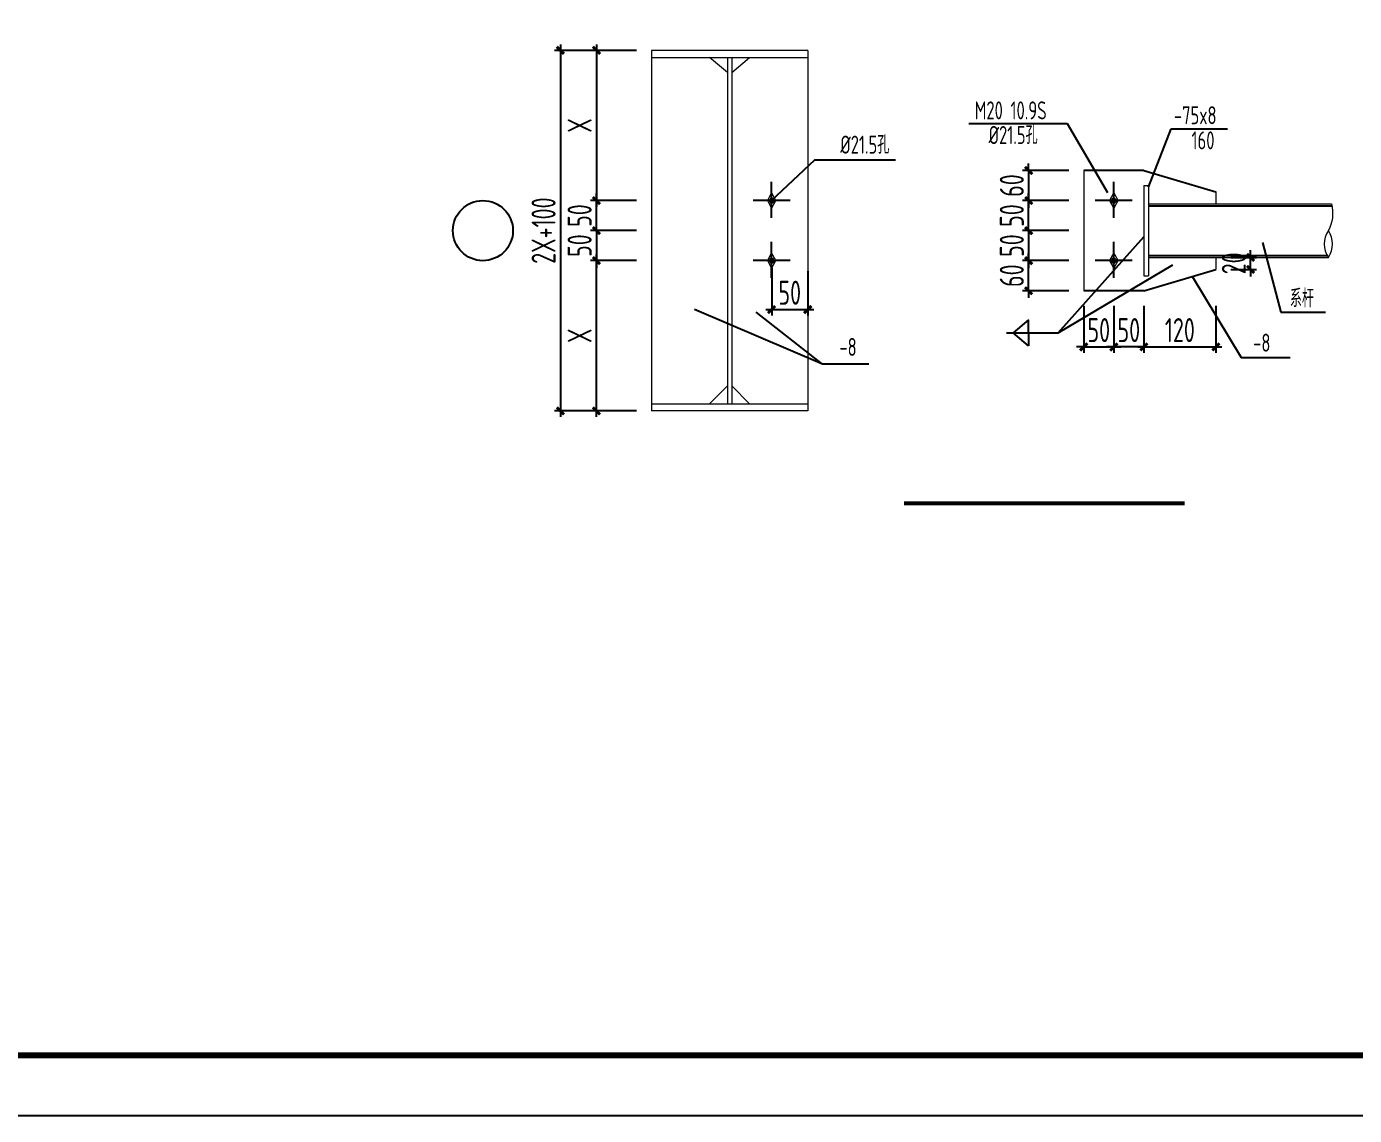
# Model space of a CAD drawing. Extents: x -138012 to 2129925, y -311560 to 0.
# Drawn here: x 1344919 to 1367021, y -198457 to -180332 of the extents above; entities that cross this region are included whole.
import ezdxf
from ezdxf.enums import TextEntityAlignment as Align

# ---------------------------------------------------------------- set-up
doc = ezdxf.new("R2010")
doc.units = 0
doc.header["$LTSCALE"] = 1000
doc.header["$MEASUREMENT"] = 0
doc.linetypes.add('ACAD_ISO04W100', pattern=[30, 24, -3, 0, -3])
doc.linetypes.add('DASH', pattern=[0.35, 0.25, -0.1])
doc.layers.get('0').update_dxf_attribs({"linetype": 'CONTINUOUS'})
doc.layers.get('Defpoints').update_dxf_attribs({"linetype": 'CONTINUOUS'})
for name, color, linetype in [('DIM_SYMB', 3, 'CONTINUOUS'), ('NUM', 7, 'CONTINUOUS'), ('PUB_DIM', 3, 'CONTINUOUS'), ('PUB_TITLE', 4, 'CONTINUOUS'), ('TEXT', 7, 'CONTINUOUS'), ('特细线', 8, 'CONTINUOUS'), ('轴线', 1, 'ACAD_ISO04W100')]:
    doc.layers.add(name, color=color, linetype=linetype)
doc.layers.add('细线', color=8, linetype='CONTINUOUS', lineweight=9)
doc.styles.add('TSSD_Axis', font='Complex.shx', dxfattribs={"width": 0.7, "bigfont": 'hztxt.shx'})
doc.styles.add('TSSD_REIN', font='tssdeng.shx', dxfattribs={"width": 0.7, "bigfont": 'tssdchn.shx'})
doc.dimstyles.new('TSSD_20_100', dxfattribs={"dimtxt": 300, "dimasz": 80, "dimexe": 100, "dimexo": 250, "dimgap": 80, "dimtad": 1, "dimdec": 0, "dimlfac": 0.2, "dimzin": 0, "dimdsep": 46, "dimtxsty": 'TSSD_REIN', "dimblk": 'ARCHTICK', "dimcen": 0, "dimdle": 100, "dimclrd": 3, "dimclre": 3, "dimclrt": 7, "dimadec": 0, "dimazin": 0, "dimtfac": 1, "dimtdec": 0, "dimtix": 1, "dimtmove": 2, "dimatfit": 3, "dimldrblk": 'ARCHTICK', "dimfxl": 0, "dimtolj": 1, "dimtzin": 0, "dimarcsym": 0})

# ---------------------------------------------------------------- blocks, each defined once
blk = doc.blocks.new('_ArchTick')
at = {"color": 0, "linetype": 'ByBlock', "const_width": 0.4}
blk.add_lwpolyline([(-0.5, -0.5), (0.5, 0.5)], dxfattribs=at)
blk = doc.blocks.new('*D164')
at = {"layer": 'Defpoints', "color": 0}
for p in [(1354404, -184229), (1355321, -184229), (1355321, -186729)]:
    blk.add_point(p, dxfattribs=at)
at = {"layer": 'PUB_DIM', "color": 3, "lineweight": -2}
for p, q in [((1355071, -184229), (1354304, -184229)), ((1354404, -186829), (1354404, -184129)), ((1355071, -186729), (1354304, -186729))]:
    blk.add_line(p, q, dxfattribs=at)
at = {"layer": 'PUB_DIM', "color": 3, "lineweight": -2, "xscale": 120, "yscale": 120, "zscale": 120}
for p, rotation in [((1354404, -184229), 90), ((1354404, -186729), 270)]:
    blk.add_blockref('_ArchTick', p, dxfattribs=dict(at, rotation=rotation))
at = {"layer": 'PUB_DIM', "color": 7, "insert": (1354124, -185479), "char_height": 400, "attachment_point": 5, "rotation": 90, "style": 'TSSD_REIN'}
blk.add_mtext('\\A1;X', dxfattribs=at)
blk = doc.blocks.new('*D165')
at = {"layer": 'Defpoints', "color": 0}
for p in [(1357321, -184096), (1357921, -184155), (1357921, -185043)]:
    blk.add_point(p, dxfattribs=at)
at = {"layer": 'PUB_DIM', "color": 3, "lineweight": -2}
for p, q in [((1357321, -184346), (1357321, -185143)), ((1357921, -184405), (1357921, -185143)), ((1357221, -185043), (1358021, -185043))]:
    blk.add_line(p, q, dxfattribs=at)
at = {"layer": 'PUB_DIM', "color": 3, "lineweight": -2, "xscale": 120, "yscale": 120, "zscale": 120, "rotation": 180}
blk.add_blockref('_ArchTick', (1357321, -185043), dxfattribs=at)
at = {"layer": 'PUB_DIM', "color": 3, "lineweight": -2, "xscale": 120, "yscale": 120, "zscale": 120}
blk.add_blockref('_ArchTick', (1357921, -185043), dxfattribs=at)
at = {"layer": 'PUB_DIM', "color": 7, "insert": (1357621, -184763), "char_height": 400, "attachment_point": 5, "style": 'TSSD_REIN'}
blk.add_mtext('\\A1;50', dxfattribs=at)
blk = doc.blocks.new('*D166')
at = {"layer": 'Defpoints', "color": 0}
for p in [(1355321, -183729), (1354404, -184229), (1355321, -184229)]:
    blk.add_point(p, dxfattribs=at)
at = {"layer": 'PUB_DIM', "color": 3, "lineweight": -2}
for p, q in [((1354404, -183729), (1354404, -183609)), ((1355071, -183729), (1354304, -183729)), ((1354404, -183729), (1354404, -184229)), ((1355071, -184229), (1354304, -184229)), ((1354404, -184229), (1354404, -184349))]:
    blk.add_line(p, q, dxfattribs=at)
at = {"layer": 'PUB_DIM', "color": 3, "lineweight": -2, "xscale": 120, "yscale": 120, "zscale": 120}
for p, rotation in [((1354404, -183729), 270), ((1354404, -184229), 90)]:
    blk.add_blockref('_ArchTick', p, dxfattribs=dict(at, rotation=rotation))
at = {"layer": 'PUB_DIM', "color": 7, "insert": (1354124, -183979), "char_height": 400, "attachment_point": 5, "rotation": 90, "style": 'TSSD_REIN'}
blk.add_mtext('\\A1;50', dxfattribs=at)
blk = doc.blocks.new('*D167')
at = {"layer": 'Defpoints', "color": 0}
for p in [(1355321, -180729), (1353804, -186729), (1355321, -186729)]:
    blk.add_point(p, dxfattribs=at)
at = {"layer": 'PUB_DIM', "color": 3, "lineweight": -2}
for p, q in [((1355071, -180729), (1353704, -180729)), ((1353804, -180629), (1353804, -186829)), ((1355071, -186729), (1353704, -186729))]:
    blk.add_line(p, q, dxfattribs=at)
at = {"layer": 'PUB_DIM', "color": 3, "lineweight": -2, "xscale": 120, "yscale": 120, "zscale": 120}
for p, rotation in [((1353804, -180729), 90), ((1353804, -186729), 270)]:
    blk.add_blockref('_ArchTick', p, dxfattribs=dict(at, rotation=rotation))
at = {"layer": 'PUB_DIM', "color": 7, "insert": (1353524, -183729), "char_height": 400, "attachment_point": 5, "rotation": 90, "style": 'TSSD_REIN'}
blk.add_mtext('\\A1;2X+100', dxfattribs=at)
blk = doc.blocks.new('*D168')
at = {"layer": 'Defpoints', "color": 0}
for p in [(1354404, -183229), (1355321, -183229), (1355321, -183729)]:
    blk.add_point(p, dxfattribs=at)
at = {"layer": 'PUB_DIM', "color": 3, "lineweight": -2}
for p, q in [((1354404, -183229), (1354404, -183109)), ((1355071, -183229), (1354304, -183229)), ((1354404, -183729), (1354404, -183229)), ((1355071, -183729), (1354304, -183729)), ((1354404, -183729), (1354404, -183849))]:
    blk.add_line(p, q, dxfattribs=at)
at = {"layer": 'PUB_DIM', "color": 3, "lineweight": -2, "xscale": 120, "yscale": 120, "zscale": 120}
for p, rotation in [((1354404, -183229), 270), ((1354404, -183729), 90)]:
    blk.add_blockref('_ArchTick', p, dxfattribs=dict(at, rotation=rotation))
at = {"layer": 'PUB_DIM', "color": 7, "insert": (1354124, -183479), "char_height": 400, "attachment_point": 5, "rotation": 90, "style": 'TSSD_REIN'}
blk.add_mtext('\\A1;50', dxfattribs=at)
blk = doc.blocks.new('*D169')
at = {"layer": 'Defpoints', "color": 0}
for p in [(1355321, -180729), (1354404, -183229), (1355321, -183229)]:
    blk.add_point(p, dxfattribs=at)
at = {"layer": 'PUB_DIM', "color": 3, "lineweight": -2}
for p, q in [((1355071, -180729), (1354304, -180729)), ((1354404, -180629), (1354404, -183329)), ((1355071, -183229), (1354304, -183229))]:
    blk.add_line(p, q, dxfattribs=at)
at = {"layer": 'PUB_DIM', "color": 3, "lineweight": -2, "xscale": 120, "yscale": 120, "zscale": 120}
for p, rotation in [((1354404, -180729), 90), ((1354404, -183229), 270)]:
    blk.add_blockref('_ArchTick', p, dxfattribs=dict(at, rotation=rotation))
at = {"layer": 'PUB_DIM', "color": 7, "insert": (1354124, -181979), "char_height": 400, "attachment_point": 5, "rotation": 90, "style": 'TSSD_REIN'}
blk.add_mtext('\\A1;X', dxfattribs=at)
blk = doc.blocks.new('A$C2FB958E1')
at = {"layer": '特细线'}
h = blk.add_hatch(color=256, dxfattribs=at)
h.paths.add_polyline_path([(325, 328), (325, 291, 0.414214), (362, 328)])
h.paths.add_polyline_path([(288, 328, 0.414214), (325, 291), (325, 328)])
h.paths.add_polyline_path([(325, 328), (325, 366, 0.414214), (288, 328)])
h.paths.add_polyline_path([(325, 328), (362, 328, 0.414214), (325, 366)])
blk.add_circle((325, 328), 37.4, dxfattribs=at)
at = {"layer": '细线'}
for p, q in [((250, 328), (325, 468)), ((325, 468), (400, 328)), ((325, 188), (250, 328)), ((400, 328), (325, 188))]:
    blk.add_line(p, q, dxfattribs=at)
at = {"layer": '轴线', "ltscale": 0.2}
for p, q in [((325, 628), (325, 0)), ((650, 328), (0, 328))]:
    blk.add_line(p, q, dxfattribs=at)
blk = doc.blocks.new('ts_axno')
at = {"color": 0, "linetype": 'ByBlock', "lineweight": -2}
blk.add_circle((0, 0), 0.5, dxfattribs=at)
at = {"color": 0, "linetype": 'ByBlock', "lineweight": -2, "style": 'TSSD_Axis', "width": 0.7}
blk.add_attdef('A', text='', height=0.6, dxfattribs=at).set_placement((0, 0), align=Align.MIDDLE_CENTER)
blk = doc.blocks.new('*D170')
at = {"layer": 'Defpoints', "color": 0}
for p in [(1361598, -183229), (1362515, -183229), (1362515, -183729)]:
    blk.add_point(p, dxfattribs=at)
at = {"layer": 'PUB_DIM', "color": 3, "lineweight": -2}
for p, q in [((1361598, -183229), (1361598, -183109)), ((1362265, -183229), (1361498, -183229)), ((1361598, -183729), (1361598, -183229)), ((1362265, -183729), (1361498, -183729)), ((1361598, -183729), (1361598, -183849))]:
    blk.add_line(p, q, dxfattribs=at)
at = {"layer": 'PUB_DIM', "color": 3, "lineweight": -2, "xscale": 120, "yscale": 120, "zscale": 120}
for p, rotation in [((1361598, -183229), 270), ((1361598, -183729), 90)]:
    blk.add_blockref('_ArchTick', p, dxfattribs=dict(at, rotation=rotation))
at = {"layer": 'PUB_DIM', "color": 7, "insert": (1361318, -183479), "char_height": 400, "attachment_point": 5, "rotation": 90, "style": 'TSSD_REIN'}
blk.add_mtext('\\A1;50', dxfattribs=at)
blk = doc.blocks.new('*D171')
at = {"layer": 'Defpoints', "color": 0}
for p in [(1362515, -183729), (1361598, -184229), (1362515, -184229)]:
    blk.add_point(p, dxfattribs=at)
at = {"layer": 'PUB_DIM', "color": 3, "lineweight": -2}
for p, q in [((1361598, -183729), (1361598, -183609)), ((1362265, -183729), (1361498, -183729)), ((1361598, -183729), (1361598, -184229)), ((1362265, -184229), (1361498, -184229)), ((1361598, -184229), (1361598, -184349))]:
    blk.add_line(p, q, dxfattribs=at)
at = {"layer": 'PUB_DIM', "color": 3, "lineweight": -2, "xscale": 120, "yscale": 120, "zscale": 120}
for p, rotation in [((1361598, -183729), 270), ((1361598, -184229), 90)]:
    blk.add_blockref('_ArchTick', p, dxfattribs=dict(at, rotation=rotation))
at = {"layer": 'PUB_DIM', "color": 7, "insert": (1361318, -183979), "char_height": 400, "attachment_point": 5, "rotation": 90, "style": 'TSSD_REIN'}
blk.add_mtext('\\A1;50', dxfattribs=at)
blk = doc.blocks.new('*D172')
at = {"layer": 'Defpoints', "color": 0}
for p in [(1362515, -182729), (1361598, -183229), (1362515, -183229)]:
    blk.add_point(p, dxfattribs=at)
at = {"layer": 'PUB_DIM', "color": 3, "lineweight": -2}
for p, q in [((1362265, -182729), (1361498, -182729)), ((1361598, -182729), (1361598, -182609)), ((1361598, -182729), (1361598, -183229)), ((1362265, -183229), (1361498, -183229)), ((1361598, -183229), (1361598, -183349))]:
    blk.add_line(p, q, dxfattribs=at)
at = {"layer": 'PUB_DIM', "color": 3, "lineweight": -2, "xscale": 120, "yscale": 120, "zscale": 120}
for p, rotation in [((1361598, -182729), 270), ((1361598, -183229), 90)]:
    blk.add_blockref('_ArchTick', p, dxfattribs=dict(at, rotation=rotation))
at = {"layer": 'PUB_DIM', "color": 7, "insert": (1361318, -182979), "char_height": 400, "attachment_point": 5, "rotation": 90, "style": 'TSSD_REIN'}
blk.add_mtext('\\A1;60', dxfattribs=at)
blk = doc.blocks.new('*D173')
at = {"layer": 'Defpoints', "color": 0}
for p in [(1361598, -184229), (1362515, -184229), (1362515, -184729)]:
    blk.add_point(p, dxfattribs=at)
at = {"layer": 'PUB_DIM', "color": 3, "lineweight": -2}
for p, q in [((1361598, -184229), (1361598, -184109)), ((1362265, -184229), (1361498, -184229)), ((1361598, -184729), (1361598, -184229)), ((1362265, -184729), (1361498, -184729)), ((1361598, -184729), (1361598, -184849))]:
    blk.add_line(p, q, dxfattribs=at)
at = {"layer": 'PUB_DIM', "color": 3, "lineweight": -2, "xscale": 120, "yscale": 120, "zscale": 120}
for p, rotation in [((1361598, -184229), 270), ((1361598, -184729), 90)]:
    blk.add_blockref('_ArchTick', p, dxfattribs=dict(at, rotation=rotation))
at = {"layer": 'PUB_DIM', "color": 7, "insert": (1361318, -184479), "char_height": 400, "attachment_point": 5, "rotation": 90, "style": 'TSSD_REIN'}
blk.add_mtext('\\A1;60', dxfattribs=at)
blk = doc.blocks.new('*D174')
at = {"layer": 'Defpoints', "color": 0}
for p in [(1362515, -184729), (1363015, -184729), (1363015, -185665)]:
    blk.add_point(p, dxfattribs=at)
at = {"layer": 'PUB_DIM', "color": 3, "lineweight": -2}
for p, q in [((1362515, -184979), (1362515, -185765)), ((1363015, -184979), (1363015, -185765)), ((1362515, -185665), (1362395, -185665)), ((1362515, -185665), (1363015, -185665)), ((1363015, -185665), (1363135, -185665))]:
    blk.add_line(p, q, dxfattribs=at)
at = {"layer": 'PUB_DIM', "color": 3, "lineweight": -2, "xscale": 120, "yscale": 120, "zscale": 120}
blk.add_blockref('_ArchTick', (1362515, -185665), dxfattribs=at)
at = {"layer": 'PUB_DIM', "color": 3, "lineweight": -2, "xscale": 120, "yscale": 120, "zscale": 120, "rotation": 180}
blk.add_blockref('_ArchTick', (1363015, -185665), dxfattribs=at)
at = {"layer": 'PUB_DIM', "color": 7, "insert": (1362765, -185385), "char_height": 400, "attachment_point": 5, "style": 'TSSD_REIN'}
blk.add_mtext('\\A1;50', dxfattribs=at)
blk = doc.blocks.new('*D175')
at = {"layer": 'Defpoints', "color": 0}
for p in [(1363015, -184729), (1363515, -184729), (1363015, -185665)]:
    blk.add_point(p, dxfattribs=at)
at = {"layer": 'PUB_DIM', "color": 3, "lineweight": -2}
for p, q in [((1363015, -184979), (1363015, -185765)), ((1363515, -184979), (1363515, -185765)), ((1363015, -185665), (1362895, -185665)), ((1363515, -185665), (1363015, -185665)), ((1363515, -185665), (1363635, -185665))]:
    blk.add_line(p, q, dxfattribs=at)
at = {"layer": 'PUB_DIM', "color": 3, "lineweight": -2, "xscale": 120, "yscale": 120, "zscale": 120}
blk.add_blockref('_ArchTick', (1363015, -185665), dxfattribs=at)
at = {"layer": 'PUB_DIM', "color": 3, "lineweight": -2, "xscale": 120, "yscale": 120, "zscale": 120, "rotation": 180}
blk.add_blockref('_ArchTick', (1363515, -185665), dxfattribs=at)
at = {"layer": 'PUB_DIM', "color": 7, "insert": (1363265, -185385), "char_height": 400, "attachment_point": 5, "style": 'TSSD_REIN'}
blk.add_mtext('\\A1;50', dxfattribs=at)
blk = doc.blocks.new('*D176')
at = {"layer": 'Defpoints', "color": 0}
for p in [(1363515, -184729), (1364715, -184729), (1364715, -185665)]:
    blk.add_point(p, dxfattribs=at)
at = {"layer": 'PUB_DIM', "color": 3, "lineweight": -2}
for p, q in [((1363515, -184979), (1363515, -185765)), ((1364715, -184979), (1364715, -185765)), ((1363415, -185665), (1364815, -185665))]:
    blk.add_line(p, q, dxfattribs=at)
at = {"layer": 'PUB_DIM', "color": 3, "lineweight": -2, "xscale": 120, "yscale": 120, "zscale": 120, "rotation": 180}
blk.add_blockref('_ArchTick', (1363515, -185665), dxfattribs=at)
at = {"layer": 'PUB_DIM', "color": 3, "lineweight": -2, "xscale": 120, "yscale": 120, "zscale": 120}
blk.add_blockref('_ArchTick', (1364715, -185665), dxfattribs=at)
at = {"layer": 'PUB_DIM', "color": 7, "insert": (1364115, -185385), "char_height": 400, "attachment_point": 5, "style": 'TSSD_REIN'}
blk.add_mtext('\\A1;120', dxfattribs=at)
blk = doc.blocks.new('*D177')
at = {"layer": 'Defpoints', "color": 0}
for p in [(1364715, -184174), (1365293, -184174), (1364715, -184374)]:
    blk.add_point(p, dxfattribs=at)
at = {"layer": 'TEXT', "color": 3, "lineweight": -2}
for p, q in [((1365293, -184174), (1365293, -184054)), ((1364965, -184174), (1365393, -184174)), ((1365293, -184374), (1365293, -184174)), ((1364965, -184374), (1365393, -184374)), ((1365293, -184374), (1365293, -184494))]:
    blk.add_line(p, q, dxfattribs=at)
at = {"layer": 'TEXT', "color": 3, "lineweight": -2, "xscale": 120, "yscale": 120, "zscale": 120}
for p, rotation in [((1365293, -184174), 270), ((1365293, -184374), 90)]:
    blk.add_blockref('_ArchTick', p, dxfattribs=dict(at, rotation=rotation))
at = {"layer": 'TEXT', "color": 7, "insert": (1365013, -184274), "char_height": 400, "attachment_point": 5, "rotation": 90, "style": 'TSSD_REIN'}
blk.add_mtext('\\A1;20', dxfattribs=at)
blk = doc.blocks.new('*D178')
at = {"layer": 'Defpoints', "color": 0}
for p in [(1354404, -184229), (1355321, -184229), (1355321, -186729)]:
    blk.add_point(p, dxfattribs=at)
at = {"layer": 'PUB_DIM', "color": 3, "lineweight": -2}
for p, q in [((1355071, -184229), (1354304, -184229)), ((1354404, -186829), (1354404, -184129)), ((1355071, -186729), (1354304, -186729))]:
    blk.add_line(p, q, dxfattribs=at)
at = {"layer": 'PUB_DIM', "color": 3, "lineweight": -2, "xscale": 120, "yscale": 120, "zscale": 120}
for p, rotation in [((1354404, -184229), 90), ((1354404, -186729), 270)]:
    blk.add_blockref('_ArchTick', p, dxfattribs=dict(at, rotation=rotation))
at = {"layer": 'PUB_DIM', "color": 7, "insert": (1354124, -185479), "char_height": 400, "attachment_point": 5, "rotation": 90, "style": 'TSSD_REIN'}
blk.add_mtext('\\A1;X', dxfattribs=at)
blk = doc.blocks.new('*D179')
at = {"layer": 'Defpoints', "color": 0}
for p in [(1357321, -184096), (1357921, -184155), (1357921, -185043)]:
    blk.add_point(p, dxfattribs=at)
at = {"layer": 'PUB_DIM', "color": 3, "lineweight": -2}
for p, q in [((1357321, -184346), (1357321, -185143)), ((1357921, -184405), (1357921, -185143)), ((1357221, -185043), (1358021, -185043))]:
    blk.add_line(p, q, dxfattribs=at)
at = {"layer": 'PUB_DIM', "color": 3, "lineweight": -2, "xscale": 120, "yscale": 120, "zscale": 120, "rotation": 180}
blk.add_blockref('_ArchTick', (1357321, -185043), dxfattribs=at)
at = {"layer": 'PUB_DIM', "color": 3, "lineweight": -2, "xscale": 120, "yscale": 120, "zscale": 120}
blk.add_blockref('_ArchTick', (1357921, -185043), dxfattribs=at)
at = {"layer": 'PUB_DIM', "color": 7, "insert": (1357621, -184763), "char_height": 400, "attachment_point": 5, "style": 'TSSD_REIN'}
blk.add_mtext('\\A1;50', dxfattribs=at)
blk = doc.blocks.new('*D180')
at = {"layer": 'Defpoints', "color": 0}
for p in [(1355321, -183729), (1354404, -184229), (1355321, -184229)]:
    blk.add_point(p, dxfattribs=at)
at = {"layer": 'PUB_DIM', "color": 3, "lineweight": -2}
for p, q in [((1354404, -183729), (1354404, -183609)), ((1355071, -183729), (1354304, -183729)), ((1354404, -183729), (1354404, -184229)), ((1355071, -184229), (1354304, -184229)), ((1354404, -184229), (1354404, -184349))]:
    blk.add_line(p, q, dxfattribs=at)
at = {"layer": 'PUB_DIM', "color": 3, "lineweight": -2, "xscale": 120, "yscale": 120, "zscale": 120}
for p, rotation in [((1354404, -183729), 270), ((1354404, -184229), 90)]:
    blk.add_blockref('_ArchTick', p, dxfattribs=dict(at, rotation=rotation))
at = {"layer": 'PUB_DIM', "color": 7, "insert": (1354124, -183979), "char_height": 400, "attachment_point": 5, "rotation": 90, "style": 'TSSD_REIN'}
blk.add_mtext('\\A1;50', dxfattribs=at)
blk = doc.blocks.new('*D181')
at = {"layer": 'Defpoints', "color": 0}
for p in [(1355321, -180729), (1353804, -186729), (1355321, -186729)]:
    blk.add_point(p, dxfattribs=at)
at = {"layer": 'PUB_DIM', "color": 3, "lineweight": -2}
for p, q in [((1355071, -180729), (1353704, -180729)), ((1353804, -180629), (1353804, -186829)), ((1355071, -186729), (1353704, -186729))]:
    blk.add_line(p, q, dxfattribs=at)
at = {"layer": 'PUB_DIM', "color": 3, "lineweight": -2, "xscale": 120, "yscale": 120, "zscale": 120}
for p, rotation in [((1353804, -180729), 90), ((1353804, -186729), 270)]:
    blk.add_blockref('_ArchTick', p, dxfattribs=dict(at, rotation=rotation))
at = {"layer": 'PUB_DIM', "color": 7, "insert": (1353524, -183729), "char_height": 400, "attachment_point": 5, "rotation": 90, "style": 'TSSD_REIN'}
blk.add_mtext('\\A1;2X+100', dxfattribs=at)
blk = doc.blocks.new('*D182')
at = {"layer": 'Defpoints', "color": 0}
for p in [(1354404, -183229), (1355321, -183229), (1355321, -183729)]:
    blk.add_point(p, dxfattribs=at)
at = {"layer": 'PUB_DIM', "color": 3, "lineweight": -2}
for p, q in [((1354404, -183229), (1354404, -183109)), ((1355071, -183229), (1354304, -183229)), ((1354404, -183729), (1354404, -183229)), ((1355071, -183729), (1354304, -183729)), ((1354404, -183729), (1354404, -183849))]:
    blk.add_line(p, q, dxfattribs=at)
at = {"layer": 'PUB_DIM', "color": 3, "lineweight": -2, "xscale": 120, "yscale": 120, "zscale": 120}
for p, rotation in [((1354404, -183229), 270), ((1354404, -183729), 90)]:
    blk.add_blockref('_ArchTick', p, dxfattribs=dict(at, rotation=rotation))
at = {"layer": 'PUB_DIM', "color": 7, "insert": (1354124, -183479), "char_height": 400, "attachment_point": 5, "rotation": 90, "style": 'TSSD_REIN'}
blk.add_mtext('\\A1;50', dxfattribs=at)
blk = doc.blocks.new('*D183')
at = {"layer": 'Defpoints', "color": 0}
for p in [(1355321, -180729), (1354404, -183229), (1355321, -183229)]:
    blk.add_point(p, dxfattribs=at)
at = {"layer": 'PUB_DIM', "color": 3, "lineweight": -2}
for p, q in [((1355071, -180729), (1354304, -180729)), ((1354404, -180629), (1354404, -183329)), ((1355071, -183229), (1354304, -183229))]:
    blk.add_line(p, q, dxfattribs=at)
at = {"layer": 'PUB_DIM', "color": 3, "lineweight": -2, "xscale": 120, "yscale": 120, "zscale": 120}
for p, rotation in [((1354404, -180729), 90), ((1354404, -183229), 270)]:
    blk.add_blockref('_ArchTick', p, dxfattribs=dict(at, rotation=rotation))
at = {"layer": 'PUB_DIM', "color": 7, "insert": (1354124, -181979), "char_height": 400, "attachment_point": 5, "rotation": 90, "style": 'TSSD_REIN'}
blk.add_mtext('\\A1;X', dxfattribs=at)
blk = doc.blocks.new('*D184')
at = {"layer": 'Defpoints', "color": 0}
for p in [(1361598, -183229), (1362515, -183229), (1362515, -183729)]:
    blk.add_point(p, dxfattribs=at)
at = {"layer": 'PUB_DIM', "color": 3, "lineweight": -2}
for p, q in [((1361598, -183229), (1361598, -183109)), ((1362265, -183229), (1361498, -183229)), ((1361598, -183729), (1361598, -183229)), ((1362265, -183729), (1361498, -183729)), ((1361598, -183729), (1361598, -183849))]:
    blk.add_line(p, q, dxfattribs=at)
at = {"layer": 'PUB_DIM', "color": 3, "lineweight": -2, "xscale": 120, "yscale": 120, "zscale": 120}
for p, rotation in [((1361598, -183229), 270), ((1361598, -183729), 90)]:
    blk.add_blockref('_ArchTick', p, dxfattribs=dict(at, rotation=rotation))
at = {"layer": 'PUB_DIM', "color": 7, "insert": (1361318, -183479), "char_height": 400, "attachment_point": 5, "rotation": 90, "style": 'TSSD_REIN'}
blk.add_mtext('\\A1;50', dxfattribs=at)
blk = doc.blocks.new('*D185')
at = {"layer": 'Defpoints', "color": 0}
for p in [(1362515, -183729), (1361598, -184229), (1362515, -184229)]:
    blk.add_point(p, dxfattribs=at)
at = {"layer": 'PUB_DIM', "color": 3, "lineweight": -2}
for p, q in [((1361598, -183729), (1361598, -183609)), ((1362265, -183729), (1361498, -183729)), ((1361598, -183729), (1361598, -184229)), ((1362265, -184229), (1361498, -184229)), ((1361598, -184229), (1361598, -184349))]:
    blk.add_line(p, q, dxfattribs=at)
at = {"layer": 'PUB_DIM', "color": 3, "lineweight": -2, "xscale": 120, "yscale": 120, "zscale": 120}
for p, rotation in [((1361598, -183729), 270), ((1361598, -184229), 90)]:
    blk.add_blockref('_ArchTick', p, dxfattribs=dict(at, rotation=rotation))
at = {"layer": 'PUB_DIM', "color": 7, "insert": (1361318, -183979), "char_height": 400, "attachment_point": 5, "rotation": 90, "style": 'TSSD_REIN'}
blk.add_mtext('\\A1;50', dxfattribs=at)
blk = doc.blocks.new('*D186')
at = {"layer": 'Defpoints', "color": 0}
for p in [(1362515, -182729), (1361598, -183229), (1362515, -183229)]:
    blk.add_point(p, dxfattribs=at)
at = {"layer": 'PUB_DIM', "color": 3, "lineweight": -2}
for p, q in [((1362265, -182729), (1361498, -182729)), ((1361598, -182729), (1361598, -182609)), ((1361598, -182729), (1361598, -183229)), ((1362265, -183229), (1361498, -183229)), ((1361598, -183229), (1361598, -183349))]:
    blk.add_line(p, q, dxfattribs=at)
at = {"layer": 'PUB_DIM', "color": 3, "lineweight": -2, "xscale": 120, "yscale": 120, "zscale": 120}
for p, rotation in [((1361598, -182729), 270), ((1361598, -183229), 90)]:
    blk.add_blockref('_ArchTick', p, dxfattribs=dict(at, rotation=rotation))
at = {"layer": 'PUB_DIM', "color": 7, "insert": (1361318, -182979), "char_height": 400, "attachment_point": 5, "rotation": 90, "style": 'TSSD_REIN'}
blk.add_mtext('\\A1;60', dxfattribs=at)
blk = doc.blocks.new('*D187')
at = {"layer": 'Defpoints', "color": 0}
for p in [(1361598, -184229), (1362515, -184229), (1362515, -184729)]:
    blk.add_point(p, dxfattribs=at)
at = {"layer": 'PUB_DIM', "color": 3, "lineweight": -2}
for p, q in [((1361598, -184229), (1361598, -184109)), ((1362265, -184229), (1361498, -184229)), ((1361598, -184729), (1361598, -184229)), ((1362265, -184729), (1361498, -184729)), ((1361598, -184729), (1361598, -184849))]:
    blk.add_line(p, q, dxfattribs=at)
at = {"layer": 'PUB_DIM', "color": 3, "lineweight": -2, "xscale": 120, "yscale": 120, "zscale": 120}
for p, rotation in [((1361598, -184229), 270), ((1361598, -184729), 90)]:
    blk.add_blockref('_ArchTick', p, dxfattribs=dict(at, rotation=rotation))
at = {"layer": 'PUB_DIM', "color": 7, "insert": (1361318, -184479), "char_height": 400, "attachment_point": 5, "rotation": 90, "style": 'TSSD_REIN'}
blk.add_mtext('\\A1;60', dxfattribs=at)
blk = doc.blocks.new('*D188')
at = {"layer": 'Defpoints', "color": 0}
for p in [(1362515, -184729), (1363015, -184729), (1363015, -185665)]:
    blk.add_point(p, dxfattribs=at)
at = {"layer": 'PUB_DIM', "color": 3, "lineweight": -2}
for p, q in [((1362515, -184979), (1362515, -185765)), ((1363015, -184979), (1363015, -185765)), ((1362515, -185665), (1362395, -185665)), ((1362515, -185665), (1363015, -185665)), ((1363015, -185665), (1363135, -185665))]:
    blk.add_line(p, q, dxfattribs=at)
at = {"layer": 'PUB_DIM', "color": 3, "lineweight": -2, "xscale": 120, "yscale": 120, "zscale": 120}
blk.add_blockref('_ArchTick', (1362515, -185665), dxfattribs=at)
at = {"layer": 'PUB_DIM', "color": 3, "lineweight": -2, "xscale": 120, "yscale": 120, "zscale": 120, "rotation": 180}
blk.add_blockref('_ArchTick', (1363015, -185665), dxfattribs=at)
at = {"layer": 'PUB_DIM', "color": 7, "insert": (1362765, -185385), "char_height": 400, "attachment_point": 5, "style": 'TSSD_REIN'}
blk.add_mtext('\\A1;50', dxfattribs=at)
blk = doc.blocks.new('*D189')
at = {"layer": 'Defpoints', "color": 0}
for p in [(1363015, -184729), (1363515, -184729), (1363015, -185665)]:
    blk.add_point(p, dxfattribs=at)
at = {"layer": 'PUB_DIM', "color": 3, "lineweight": -2}
for p, q in [((1363015, -184979), (1363015, -185765)), ((1363515, -184979), (1363515, -185765)), ((1363015, -185665), (1362895, -185665)), ((1363515, -185665), (1363015, -185665)), ((1363515, -185665), (1363635, -185665))]:
    blk.add_line(p, q, dxfattribs=at)
at = {"layer": 'PUB_DIM', "color": 3, "lineweight": -2, "xscale": 120, "yscale": 120, "zscale": 120}
blk.add_blockref('_ArchTick', (1363015, -185665), dxfattribs=at)
at = {"layer": 'PUB_DIM', "color": 3, "lineweight": -2, "xscale": 120, "yscale": 120, "zscale": 120, "rotation": 180}
blk.add_blockref('_ArchTick', (1363515, -185665), dxfattribs=at)
at = {"layer": 'PUB_DIM', "color": 7, "insert": (1363265, -185385), "char_height": 400, "attachment_point": 5, "style": 'TSSD_REIN'}
blk.add_mtext('\\A1;50', dxfattribs=at)
blk = doc.blocks.new('*D190')
at = {"layer": 'Defpoints', "color": 0}
for p in [(1363515, -184729), (1364715, -184729), (1364715, -185665)]:
    blk.add_point(p, dxfattribs=at)
at = {"layer": 'PUB_DIM', "color": 3, "lineweight": -2}
for p, q in [((1363515, -184979), (1363515, -185765)), ((1364715, -184979), (1364715, -185765)), ((1363415, -185665), (1364815, -185665))]:
    blk.add_line(p, q, dxfattribs=at)
at = {"layer": 'PUB_DIM', "color": 3, "lineweight": -2, "xscale": 120, "yscale": 120, "zscale": 120, "rotation": 180}
blk.add_blockref('_ArchTick', (1363515, -185665), dxfattribs=at)
at = {"layer": 'PUB_DIM', "color": 3, "lineweight": -2, "xscale": 120, "yscale": 120, "zscale": 120}
blk.add_blockref('_ArchTick', (1364715, -185665), dxfattribs=at)
at = {"layer": 'PUB_DIM', "color": 7, "insert": (1364115, -185385), "char_height": 400, "attachment_point": 5, "style": 'TSSD_REIN'}
blk.add_mtext('\\A1;120', dxfattribs=at)
blk = doc.blocks.new('*D191')
at = {"layer": 'Defpoints', "color": 0}
for p in [(1364715, -184174), (1365293, -184174), (1364715, -184374)]:
    blk.add_point(p, dxfattribs=at)
at = {"layer": 'TEXT', "color": 3, "lineweight": -2}
for p, q in [((1365293, -184174), (1365293, -184054)), ((1364965, -184174), (1365393, -184174)), ((1365293, -184374), (1365293, -184174)), ((1364965, -184374), (1365393, -184374)), ((1365293, -184374), (1365293, -184494))]:
    blk.add_line(p, q, dxfattribs=at)
at = {"layer": 'TEXT', "color": 3, "lineweight": -2, "xscale": 120, "yscale": 120, "zscale": 120}
for p, rotation in [((1365293, -184174), 270), ((1365293, -184374), 90)]:
    blk.add_blockref('_ArchTick', p, dxfattribs=dict(at, rotation=rotation))
at = {"layer": 'TEXT', "color": 7, "insert": (1365013, -184274), "char_height": 400, "attachment_point": 5, "rotation": 90, "style": 'TSSD_REIN'}
blk.add_mtext('\\A1;20', dxfattribs=at)

msp = doc.modelspace()

# ---------------------------------------------------------------- linework, layer by layer
for p, q in [((1362247.417, -181953.959), (1360605.111, -181953.959)), ((1362247.417, -181953.959), (1360605.111, -181953.959)), ((1362914.565, -183099.673), (1362247.417, -181953.959)), ((1362914.565, -183099.673), (1362247.417, -181953.959)), ((1363594.565, -183006.161), (1363968.206, -182034.729)), ((1363594.565, -183006.161), (1363968.206, -182034.729)), ((1363968.206, -182034.729), (1364910.163, -182034.729)), ((1363968.206, -182034.729), (1364910.163, -182034.729)), ((1357320.598, -183229.243), (1358037.746, -182552.643)), ((1357320.598, -183229.243), (1358037.746, -182552.643)), ((1358031.737, -182552.643), (1359383.525, -182552.643)), ((1358031.737, -182552.643), (1359383.525, -182552.643)), ((1362088.194, -185428.982), (1363514.565, -183831.318)), ((1362088.194, -185428.982), (1363514.565, -183831.318)), ((1365488.278, -183925.197), (1365794.094, -185083.596)), ((1365488.278, -183925.197), (1365794.094, -185083.596)), ((1362088.194, -185428.982), (1364000.322, -184299.243)), ((1362088.194, -185428.982), (1364000.322, -184299.243)), ((1364325.043, -184497.77), (1365134.1, -185839.087)), ((1364325.043, -184497.77), (1365134.1, -185839.087)), ((1358164.454, -185954.008), (1356036.617, -185043.667)), ((1358164.454, -185954.008), (1356036.617, -185043.667)), ((1358164.454, -185954.008), (1357064.646, -185083.638)), ((1358164.454, -185954.008), (1357064.646, -185083.638)), ((1361595.807, -185213.091), (1361338.789, -185428.982)), ((1361595.807, -185213.091), (1361338.789, -185428.982)), ((1361595.807, -185428.982), (1361595.807, -185213.091)), ((1361595.807, -185428.982), (1361595.807, -185213.091)), ((1365794.094, -185083.596), (1366541.654, -185083.596)), ((1365794.094, -185083.596), (1366541.654, -185083.596)), ((1361228.417, -185428.982), (1362088.194, -185428.982)), ((1361228.417, -185428.982), (1362088.194, -185428.982)), ((1361595.807, -185644.873), (1361338.789, -185428.982)), ((1361595.807, -185644.873), (1361338.789, -185428.982)), ((1361595.807, -185428.982), (1361595.807, -185644.873)), ((1361595.807, -185428.982), (1361595.807, -185644.873)), ((1365134.1, -185839.087), (1365950.479, -185839.087)), ((1365134.1, -185839.087), (1365950.479, -185839.087)), ((1358938.34, -185954.008), (1358164.454, -185954.008)), ((1358938.34, -185954.008), (1358164.454, -185954.008))]:
    msp.add_line(p, q)
at = {"ltscale": 0.05}
for p, q in [((1363514.565, -182729.243), (1362514.565, -182729.243)), ((1363514.565, -182729.243), (1362514.565, -182729.243)), ((1363514.565, -182729.243), (1364714.565, -183084.243)), ((1363514.565, -182729.243), (1364714.565, -183084.243)), ((1363514.565, -184729.243), (1364714.565, -184374.243)), ((1363514.565, -184729.243), (1364714.565, -184374.243)), ((1363514.565, -184729.243), (1362514.565, -184729.243)), ((1363514.565, -184729.243), (1362514.565, -184729.243))]:
    msp.add_line(p, q, dxfattribs=at)
at = {"linetype": 'DASH', "ltscale": 1000}
for p, q in [((1363594.565, -183314.243), (1366643.385, -183314.243)), ((1363594.565, -183314.243), (1366643.385, -183314.243)), ((1363594.565, -184144.243), (1366568.327, -184144.243)), ((1363594.565, -184144.243), (1366568.327, -184144.243))]:
    msp.add_line(p, q, dxfattribs=at)
at = {"layer": 'DIM_SYMB', "const_width": 70}
msp.add_lwpolyline([(1359526.095, -188269.303), (1364194.809, -188269.303)], dxfattribs=at)
msp.add_lwpolyline([(1359526.095, -188269.303), (1364194.809, -188269.303)], dxfattribs=at)
at = {"layer": 'PUB_TITLE'}
msp.add_lwpolyline([(1252906.436, -198457.162), (1379006.436, -198457.162), (1379006.436, -139057.162), (1252906.436, -139057.162)], close=True, dxfattribs=at)
at = {"layer": 'PUB_TITLE', "const_width": 100}
msp.add_lwpolyline([(1255406.436, -197457.162), (1378006.436, -197457.162), (1378006.436, -140057.162), (1255406.436, -140057.162)], close=True, dxfattribs=at)
at = {"layer": '细线', "color": 7}
for p, q in [((1355320.598, -180729.243), (1355320.598, -186729.243)), ((1357920.598, -180729.243), (1355320.598, -180729.243)), ((1355320.598, -180729.243), (1355320.598, -186729.243)), ((1357920.598, -180729.243), (1355320.598, -180729.243)), ((1357920.598, -180729.243), (1357920.598, -186729.243)), ((1357920.598, -180729.243), (1357920.598, -186729.243)), ((1355320.598, -180847.977), (1357920.598, -180847.977)), ((1355320.598, -180847.977), (1357920.598, -180847.977)), ((1356584.978, -181098.38), (1356288.144, -180847.977)), ((1356584.978, -181098.38), (1356288.144, -180847.977)), ((1356584.978, -180847.977), (1356584.978, -186610.51)), ((1356584.978, -180847.977), (1356584.978, -186610.51)), ((1356656.218, -180847.977), (1356656.218, -186610.51)), ((1356656.218, -181098.38), (1356953.052, -180847.977)), ((1356656.218, -180847.977), (1356656.218, -186610.51)), ((1356656.218, -181098.38), (1356953.052, -180847.977)), ((1362514.565, -182729.243), (1362514.565, -184729.243)), ((1362514.565, -182729.243), (1362514.565, -184729.243)), ((1363514.565, -182979.243), (1363514.565, -184479.243)), ((1363514.565, -182979.243), (1363594.565, -182979.243)), ((1363514.565, -182979.243), (1363514.565, -184479.243)), ((1363514.565, -182979.243), (1363594.565, -182979.243)), ((1363594.565, -182979.243), (1363594.565, -184479.243)), ((1363594.565, -182979.243), (1363594.565, -184479.243)), ((1364714.565, -183084.243), (1364714.565, -183284.243)), ((1364714.565, -183084.243), (1364714.565, -183284.243)), ((1363594.565, -183284.243), (1366636.318, -183284.243)), ((1363594.565, -183284.243), (1366636.318, -183284.243)), ((1363594.565, -184174.243), (1366587.27, -184174.243)), ((1363594.565, -184174.243), (1366587.27, -184174.243)), ((1364714.565, -184174.243), (1364714.565, -184374.243)), ((1364714.565, -184174.243), (1364714.565, -184374.243)), ((1363514.565, -184479.243), (1363594.565, -184479.243)), ((1363514.565, -184479.243), (1363594.565, -184479.243)), ((1356584.978, -186313.676), (1356288.144, -186610.51)), ((1356584.978, -186313.676), (1356288.144, -186610.51)), ((1356656.218, -186313.676), (1356953.052, -186610.51)), ((1356656.218, -186313.676), (1356953.052, -186610.51)), ((1355320.598, -186610.51), (1357920.598, -186610.51)), ((1355320.598, -186610.51), (1357920.598, -186610.51)), ((1357920.598, -186729.243), (1355320.598, -186729.243)), ((1357920.598, -186729.243), (1355320.598, -186729.243))]:
    msp.add_line(p, q, dxfattribs=at)
at = {"layer": '细线', "color": 7, "extrusion": (0, 0, -1)}
msp.add_ellipse((1366283.843, -183444.243), major_axis=(0, 490.324), ratio=0.760490537, start_param=1.238393608, end_param=2.191058953, dxfattribs=at)
msp.add_ellipse((1366283.843, -183444.243), major_axis=(0, 490.324), ratio=0.760490537, start_param=1.238393608, end_param=2.191058953, dxfattribs=at)
at = {"layer": '细线', "color": 7}
for centre, start_param, end_param in [((1366876.865, -183951.743), 0.938291807, 2.203300847), ((1366876.865, -183951.743), 0.938291807, 2.203300847), ((1366297.676, -183951.743), 4.07988446, 5.3448935), ((1366297.676, -183951.743), 4.07988446, 5.3448935)]:
    msp.add_ellipse(centre, major_axis=(0, 376.374), ratio=0.953979622, start_param=start_param, end_param=end_param, dxfattribs=at)

# ---------------------------------------------------------------- block references
at = {"layer": 'NUM', "xscale": 1000, "yscale": 1000, "zscale": 1000}
msp.add_blockref('ts_axno', (1352514.498, -183729.243), dxfattribs=at)
msp.add_blockref('ts_axno', (1352514.498, -183729.243), dxfattribs=at)
at = {"layer": '特细线', "extrusion": (0, 0, -1), "xscale": 0.9498680736869574, "yscale": 0.9498680736869574, "zscale": -68.39050131926122, "rotation": 180}
for p in [(-1357011.891, -182917.53), (-1357011.891, -182917.53), (-1362705.858, -182917.53), (-1362705.858, -182917.53), (-1357011.891, -183917.53), (-1357011.891, -183917.53), (-1362705.858, -183917.53), (-1362705.858, -183917.53)]:
    msp.add_blockref('A$C2FB958E1', p, dxfattribs=at)

# ---------------------------------------------------------------- texts
at = {"layer": 'TEXT', "color": 0, "style": 'TSSD_REIN', "width": 0.7}
for s, p in [('M20 10.9S', (1360699.448, -181877.686)), ('M20 10.9S', (1360699.448, -181877.686)), ('-75x8', (1364015.72, -181958.456)), ('-75x8', (1364015.72, -181958.456)), ('%%C21.5孔 ', (1360932.031, -182287.885)), ('%%C21.5孔 ', (1360932.031, -182287.885)), ('160', (1364309.032, -182376.737)), ('160', (1364309.032, -182376.737)), ('系杆', (1365947.324, -185004.728)), ('系杆', (1365947.324, -185004.728)), ('-8', (1365335.343, -185744.397)), ('-8', (1365335.343, -185744.397))]:
    msp.add_text(s, height=300, dxfattribs=at).set_placement(p)
for s, p in [('%%C21.5孔 ', (1358934.215, -182286.349)), ('%%C21.5孔 ', (1358934.215, -182286.349)), ('-8', (1358592.085, -185664.502)), ('-8', (1358592.085, -185664.502))]:
    msp.add_text(s, height=300, dxfattribs=at).set_placement(p, align=Align.MIDDLE)

# ---------------------------------------------------------------- dimensions: what is measured, and where the dimension line sits
at = {"layer": 'PUB_DIM'}
for base, p1, p2, angle, text, picture, middle in [((1353803.724, -186729.243), (1355320.598, -180729.243), (1355320.598, -186729.243), 90, '2X+100', '*D167', (1353523.724, -183729.243)), ((1353803.724, -186729.243), (1355320.598, -180729.243), (1355320.598, -186729.243), 90, '2X+100', '*D181', (1353523.724, -183729.243)), ((1354403.724, -183229.243), (1355320.598, -180729.243), (1355320.598, -183229.243), 90, 'X', '*D169', (1354123.724, -181979.243)), ((1354403.724, -183229.243), (1355320.598, -180729.243), (1355320.598, -183229.243), 90, 'X', '*D183', (1354123.724, -181979.243)), ((1361597.692, -183229.243), (1362514.565, -182729.243), (1362514.565, -183229.243), 90, '60', '*D172', (1361317.692, -182979.243)), ((1361597.692, -183229.243), (1362514.565, -182729.243), (1362514.565, -183229.243), 90, '60', '*D186', (1361317.692, -182979.243)), ((1354403.724, -183229.243), (1355320.598, -183729.243), (1355320.598, -183229.243), 270, '50', '*D168', (1354123.724, -183479.243)), ((1354403.724, -183229.243), (1355320.598, -183729.243), (1355320.598, -183229.243), 270, '50', '*D182', (1354123.724, -183479.243)), ((1361597.692, -183229.243), (1362514.565, -183729.243), (1362514.565, -183229.243), 270, '50', '*D170', (1361317.692, -183479.243)), ((1361597.692, -183229.243), (1362514.565, -183729.243), (1362514.565, -183229.243), 270, '50', '*D184', (1361317.692, -183479.243)), ((1354403.724, -184229.243), (1355320.598, -183729.243), (1355320.598, -184229.243), 90, '50', '*D166', (1354123.724, -183979.243)), ((1354403.724, -184229.243), (1355320.598, -183729.243), (1355320.598, -184229.243), 90, '50', '*D180', (1354123.724, -183979.243)), ((1361597.692, -184229.243), (1362514.565, -183729.243), (1362514.565, -184229.243), 90, '50', '*D171', (1361317.692, -183979.243)), ((1361597.692, -184229.243), (1362514.565, -183729.243), (1362514.565, -184229.243), 90, '50', '*D185', (1361317.692, -183979.243)), ((1361597.692, -184229.243), (1362514.565, -184729.243), (1362514.565, -184229.243), 270, '60', '*D173', (1361317.692, -184479.243)), ((1361597.692, -184229.243), (1362514.565, -184729.243), (1362514.565, -184229.243), 270, '60', '*D187', (1361317.692, -184479.243)), ((1354403.724, -184229.243), (1355320.598, -186729.243), (1355320.598, -184229.243), 270, 'X', '*D164', (1354123.724, -185479.243)), ((1354403.724, -184229.243), (1355320.598, -186729.243), (1355320.598, -184229.243), 270, 'X', '*D178', (1354123.724, -185479.243))]:
    dim = msp.add_linear_dim(base=base, p1=p1, p2=p2, angle=angle, text=text, dimstyle='TSSD_20_100', override={"dimtxt": 400, "dimasz": 120, "dimlfac": 0.1}, dxfattribs=at)
    dim.commit()
    dim.dimension.update_dxf_attribs({"geometry": picture, "text_midpoint": middle})
for picture in ['*D165', '*D179']:
    dim = msp.add_linear_dim(base=(1357920.598, -185043.234), p1=(1357320.598, -184096.262), p2=(1357920.598, -184154.911), text='50', dimstyle='TSSD_20_100', override={"dimtxt": 400, "dimasz": 120, "dimlfac": 0.1}, dxfattribs=at)
    dim.commit()
    dim.dimension.update_dxf_attribs({"geometry": picture, "text_midpoint": (1357620.598, -184763.234)})
for base, p1, p2, picture, middle in [((1363014.565, -185665.044), (1362514.565, -184729.243), (1363014.565, -184729.243), '*D174', (1362764.565, -185385.044)), ((1363014.565, -185665.044), (1362514.565, -184729.243), (1363014.565, -184729.243), '*D188', (1362764.565, -185385.044)), ((1364714.565, -185665.044), (1363514.565, -184729.243), (1364714.565, -184729.243), '*D176', (1364114.565, -185385.044)), ((1364714.565, -185665.044), (1363514.565, -184729.243), (1364714.565, -184729.243), '*D190', (1364114.565, -185385.044))]:
    dim = msp.add_linear_dim(base=base, p1=p1, p2=p2, dimstyle='TSSD_20_100', override={"dimtxt": 400, "dimasz": 120, "dimlfac": 0.1}, dxfattribs=at)
    dim.commit()
    dim.dimension.update_dxf_attribs({"geometry": picture, "text_midpoint": middle})
for picture in ['*D175', '*D189']:
    dim = msp.add_linear_dim(base=(1363014.565, -185665.044), p1=(1363514.565, -184729.243), p2=(1363014.565, -184729.243), angle=180, dimstyle='TSSD_20_100', override={"dimtxt": 400, "dimasz": 120, "dimlfac": 0.1}, dxfattribs=at)
    dim.commit()
    dim.dimension.update_dxf_attribs({"geometry": picture, "text_midpoint": (1363264.565, -185385.044)})
at = {"layer": 'TEXT', "color": 0}
for picture in ['*D177', '*D191']:
    dim = msp.add_linear_dim(base=(1365293.453, -184174.243), p1=(1364714.565, -184374.243), p2=(1364714.565, -184174.243), angle=270, dimstyle='TSSD_20_100', override={"dimtxt": 400, "dimasz": 120, "dimlfac": 0.1}, dxfattribs=at)
    dim.commit()
    dim.dimension.update_dxf_attribs({"geometry": picture, "text_midpoint": (1365013.453, -184274.243)})

doc.saveas('drawing.dxf')
